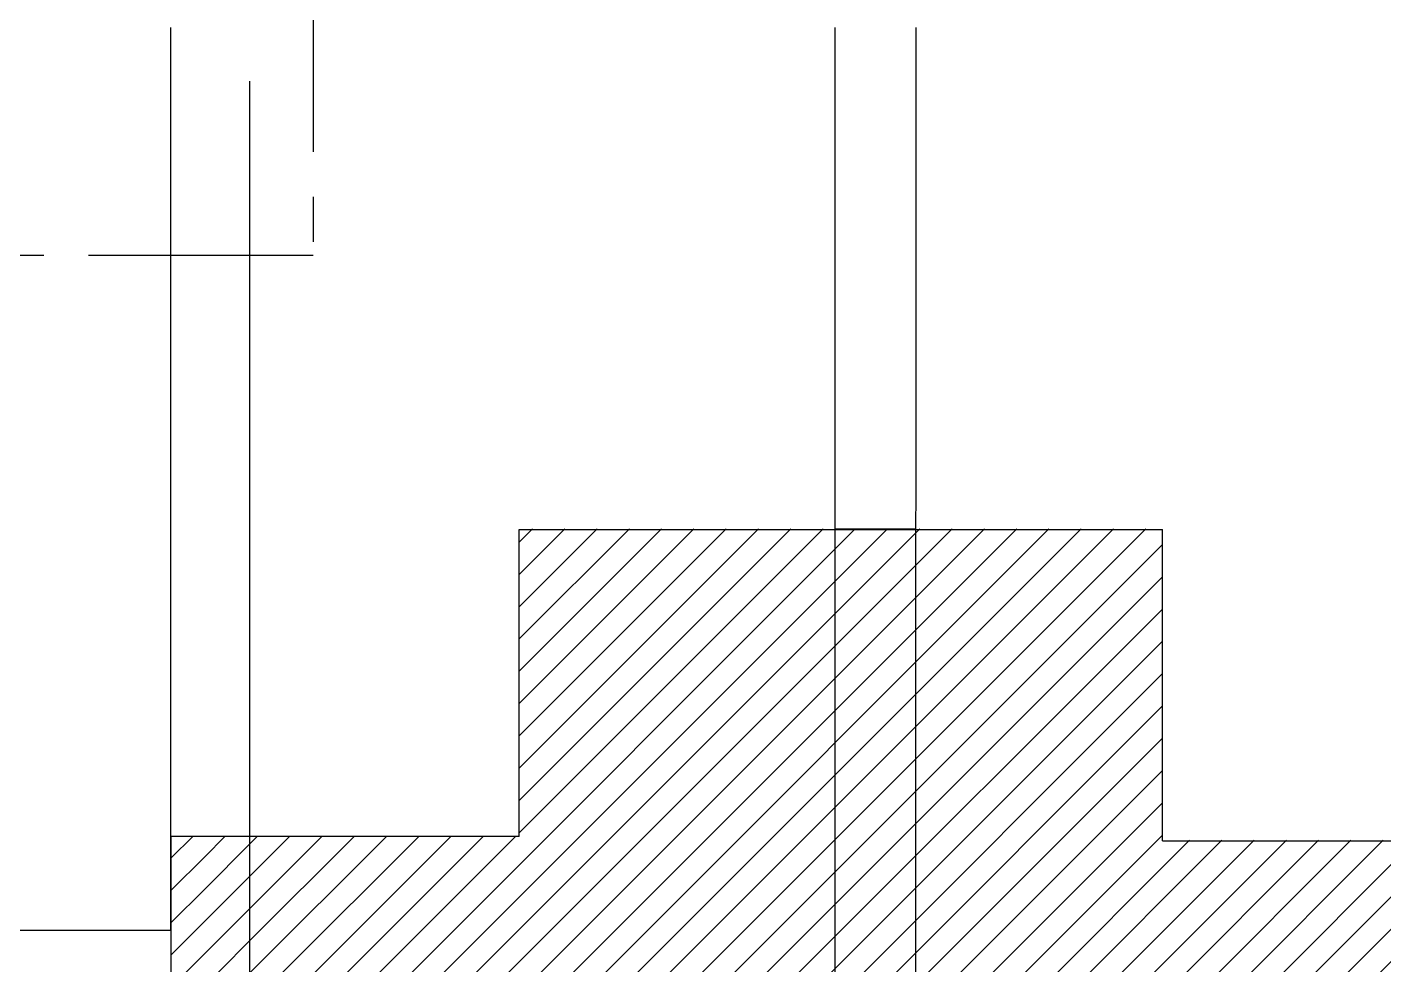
# Model space of a CAD drawing. Header units: millimetres. Extents: x -5 to 1510635, y -6 to 71285.
# Drawn here: x 253998 to 261548, y 26536 to 31752 of the extents above; entities that cross this region are included whole.
import ezdxf

# ---------------------------------------------------------------- set-up
doc = ezdxf.new("R2010")
doc.units = ezdxf.units.MM
doc.header["$LTSCALE"] = 1000
doc.linetypes.add('CENTER', pattern=[2, 1.25, -0.25, 0.25, -0.25])
doc.linetypes.add('S-BM G$0$HIDDEN', pattern=[9.525, 6.35, -3.175])
for name, color, linetype in [('1', 1, 'CENTER'), ('S-BM G$0$S-BEAM', 21, 'Continuous'), ('S-BM G$0$S-HATCH-DROP', 11, 'Continuous'), ('S-SLAB-E', 21, 'Continuous')]:
    doc.layers.add(name, color=color, linetype=linetype)
doc.layers.add('S-HATCH', color=11, linetype='Continuous', lineweight=13)
pattern_1 = [(45, (-3752773.68, 169692.81), (-89.8025612, 89.8025612), [])]

msp = doc.modelspace()

# ---------------------------------------------------------------- hatches: boundary and pattern name
at = {"layer": 'S-HATCH'}
h = msp.add_hatch(dxfattribs=at)
h.set_pattern_fill('ANSI31', color=256, scale=40)
h.set_pattern_definition(pattern_1)
h.paths.add_polyline_path([(259462.665, 28961.497), (258942.295, 28961.497), (258941.969, 26504.011), (259462.665, 26504.011)])
h.paths.add_polyline_path([(258942.295, 28961.497), (258492.295, 28961.497), (258491.969, 26504.011), (258941.969, 26504.011)])
h.paths.add_polyline_path([(258492.295, 28961.497), (256736.007, 28961.497), (256736.007, 27252.109), (255237.665, 27252.109), (255237.665, 26504.011), (258491.969, 26504.011)])
h.paths.add_polyline_path([(254987.665, 27252.109), (254797.665, 27252.109), (254797.665, 26504.011), (254987.665, 26504.011)])
h.paths.add_polyline_path([(254987.665, 26504.011), (254797.665, 26504.011), (254797.665, 26179.011), (254987.665, 26179.011)])
h.paths.add_polyline_path([(254987.665, 26179.011), (254797.665, 26179.011), (254797.665, 25929.011), (254987.665, 25929.011)])
h.paths.add_polyline_path([(254987.665, 25929.011), (254797.665, 25929.011), (254797.665, 25104.011), (254987.665, 25104.011)])
h.paths.add_polyline_path([(255237.665, 25929.011), (254987.665, 25929.011), (254987.665, 25104.011), (255237.665, 25104.011)])
h.paths.add_polyline_path([(255237.665, 26179.011), (254987.665, 26179.011), (254987.665, 25929.011), (255237.665, 25929.011)])
h.paths.add_polyline_path([(255237.665, 26504.011), (254987.665, 26504.011), (254987.665, 26179.011), (255237.665, 26179.011)])
h.paths.add_polyline_path([(258491.926, 26179.011), (255237.665, 26179.011), (255237.665, 25929.011), (258491.893, 25929.011)])
h.paths.add_polyline_path([(258491.893, 25929.011), (255237.665, 25929.011), (255237.665, 25104.011), (257388.04, 25104.011), (258491.784, 25104.087)])
h.paths.add_polyline_path([(258941.893, 25929.011), (258491.893, 25929.011), (258491.784, 25104.011), (258888.094, 25104.011), (258941.784, 25104.011)])
h.paths.add_polyline_path([(259462.665, 25929.011), (258941.893, 25929.011), (258941.784, 25104.011), (259462.665, 25104.012)])
h.paths.add_polyline_path([(259462.665, 26179.011), (258941.926, 26179.011), (258941.893, 25929.011), (259462.665, 25929.011)])
h.paths.add_polyline_path([(258941.926, 26179.011), (258491.926, 26179.011), (258491.893, 25929.011), (258941.893, 25929.011)])
h.paths.add_polyline_path([(258941.969, 26504.011), (258491.969, 26504.011), (258491.926, 26179.011), (258941.926, 26179.011)])
h.paths.add_polyline_path([(259462.665, 26504.011), (258941.969, 26504.011), (258941.926, 26179.011), (259462.665, 26179.011)])
h.paths.add_polyline_path([(261797.665, 26504.011), (259462.665, 26504.011), (259462.665, 26179.011), (261797.665, 26179.011)])
h.paths.add_polyline_path([(261797.665, 26179.011), (259462.665, 26179.011), (259462.665, 25929.011), (261797.665, 25929.011)])
h.paths.add_polyline_path([(261797.665, 25929.011), (259462.665, 25929.011), (259462.665, 25104.012), (261797.665, 25104.013)])
h.paths.add_polyline_path([(262347.665, 25929.011), (261897.665, 25929.011), (261897.665, 25104.013), (262347.665, 25104.013)])
h.paths.add_polyline_path([(262347.665, 26179.011), (261897.665, 26179.011), (261897.665, 25929.011), (262347.665, 25929.011)])
h.paths.add_polyline_path([(262347.665, 26504.011), (261897.665, 26504.011), (261897.665, 26179.011), (262347.665, 26179.011)])
h.paths.add_polyline_path([(261797.665, 27229.496), (260315.173, 27229.496), (260315.174, 28961.497), (259462.665, 28961.497), (259462.665, 26504.011), (261797.665, 26504.011)])
h.paths.add_polyline_path([(262347.665, 27229.496), (261897.665, 27229.496), (261897.665, 26504.011), (262347.665, 26504.011)])
h.paths.add_polyline_path([(261897.665, 27229.496), (261797.665, 27229.496), (261797.665, 26504.011), (261897.665, 26504.011)])
h = msp.add_hatch(dxfattribs=at)
h.set_pattern_fill('ANSI31', color=256, scale=40)
h.set_pattern_definition(pattern_1)
h.paths.add_polyline_path([(254987.665, 26504.011), (255237.665, 26504.011), (255237.665, 27249.086), (254987.665, 27249.086)])
h.paths.add_polyline_path([(255237.665, 26504.011), (255237.665, 26179.011), (258491.927, 26179.011), (258491.97, 26504.011)])

# ---------------------------------------------------------------- linework, layer by layer
at = {"layer": '1'}
for p, q in [((255589.745, 34308.792), (255589.745, 30482.076)), ((255589.745, 30482.076), (240608.816, 30482.076))]:
    msp.add_line(p, q, dxfattribs=at)
at = {"layer": 'S-BM G$0$S-BEAM', "linetype": 'S-BM G$0$HIDDEN'}
for p, q in [((255237.665, 25100.988, 0), (255237.665, 31750.988, 0)), ((258492.665, 31750.988, 0), (258491.784, 25101.063, 0)), ((258942.665, 31750.988, 0), (258941.784, 25101.006, 0)), ((254797.665, 26725.988, 0), (254797.665, 27263.706, 0)), ((249127.704, 26729.011, 0), (254797.665, 26729.011, 0))]:
    msp.add_line(p, q, dxfattribs=at)
at = {"layer": 'S-BM G$0$S-HATCH-DROP'}
msp.add_line((254797.665, 27263.706, 0), (254797.665, 31750.988, 0), dxfattribs=at)
at = {"layer": 'S-BM G$0$S-HATCH-DROP', "color": 11}
for p, q in [((256736.007, 27249.086, 0), (256736.007, 28958.473, 0)), ((256736.007, 27249.711), (256736.007, 28958.473, 0)), ((256736.007, 28958.473, 0), (260210.398, 28958.473, 0)), ((260315.173, 27226.472, 0), (260315.174, 28958.473)), ((256736.007, 27249.086, 0), (254797.665, 27249.086, 0)), ((260315.173, 27226.472, 0), (262347.665, 27226.472, 0))]:
    msp.add_line(p, q, dxfattribs=at)
at = {"layer": 'S-BM G$0$S-HATCH-DROP', "color": 11, "elevation": 0}
msp.add_lwpolyline([(256736.007, 28958.473), (256736.007, 28958.473), (256736.007, 28958.473), (256736.007, 28958.473), (260315.174, 28958.473), (260315.174, 28958.473)], dxfattribs=at)
at = {"layer": 'S-HATCH'}
msp.add_line((258942.295, 28961.497, 0), (258492.295, 28961.497, 0), dxfattribs=at)
at = {"layer": 'S-SLAB-E'}
msp.add_line((254797.665, 27252.109, 0), (254797.665, 25104.011, 0), dxfattribs=at)

doc.saveas('drawing.dxf')
